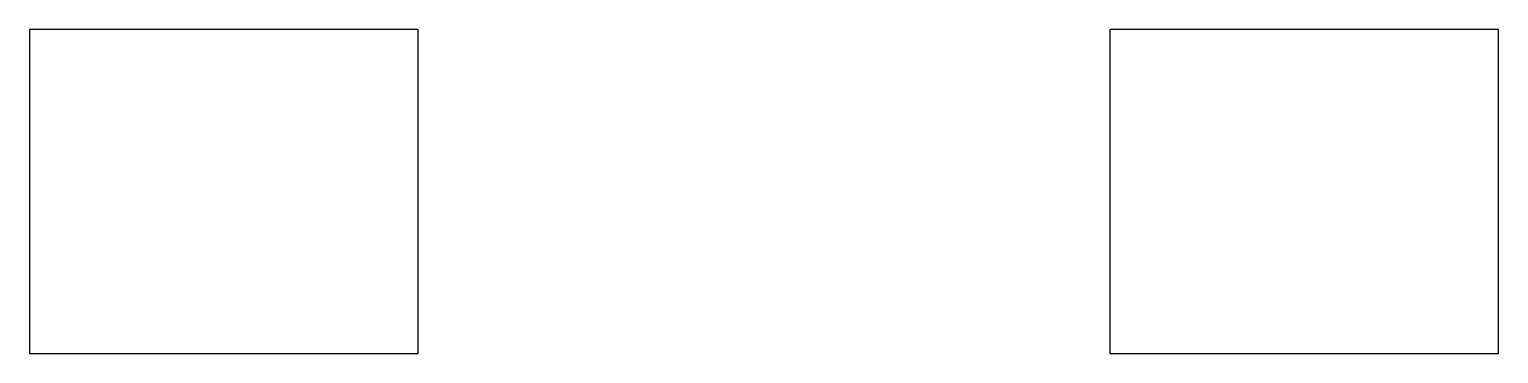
# Model space of a CAD drawing. Header units: millimetres. Extents: x 158.5 to 226.5, y -136 to -121.
import ezdxf

# ---------------------------------------------------------------- set-up
doc = ezdxf.new("R2010")
doc.units = ezdxf.units.MM

msp = doc.modelspace()

# ---------------------------------------------------------------- linework, layer by layer
for p, q in [((176.5, -121), (158.5, -121)), ((158.5, -121), (158.5, -136)), ((176.5, -136), (176.5, -121)), ((226.5, -121), (208.5, -121)), ((208.5, -121), (208.5, -136)), ((226.5, -136), (226.5, -121)), ((158.5, -136), (176.5, -136)), ((208.5, -136), (226.5, -136))]:
    msp.add_line(p, q)

doc.saveas('drawing.dxf')
